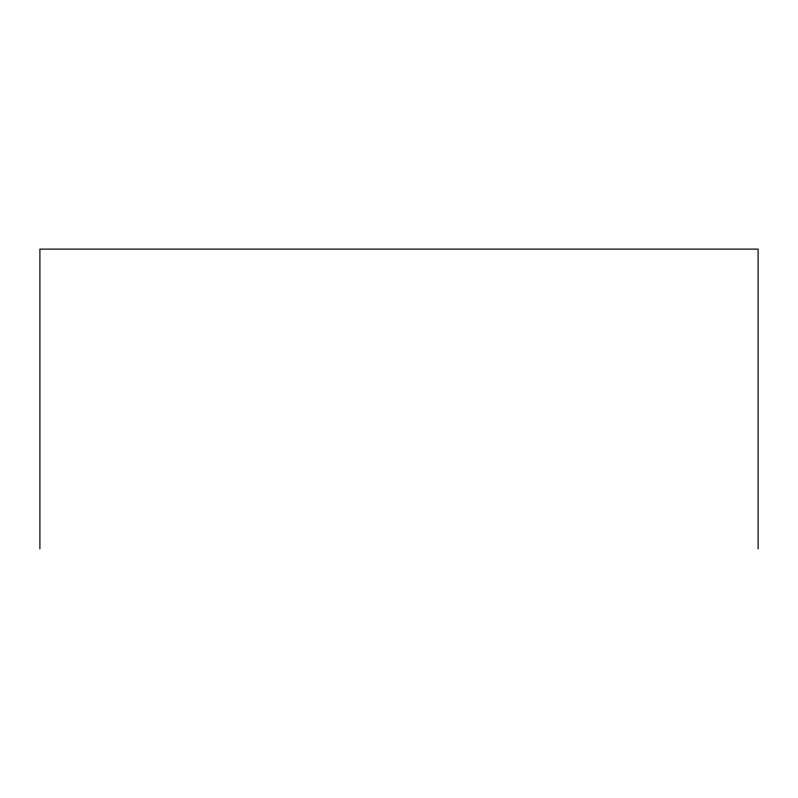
<?xml version="1.0" encoding="UTF-8"?>
<svg xmlns="http://www.w3.org/2000/svg" width="798" height="798" viewBox="0 0 798 798"><rect width="100%" height="100%" fill="white"/><g stroke="black" fill="none" stroke-linecap="round" stroke-linejoin="round"><path stroke-width="1.2" d="M758.1 548.884L758.1 249.116L39.9 249.116L39.9 548.884"/></g></svg>
